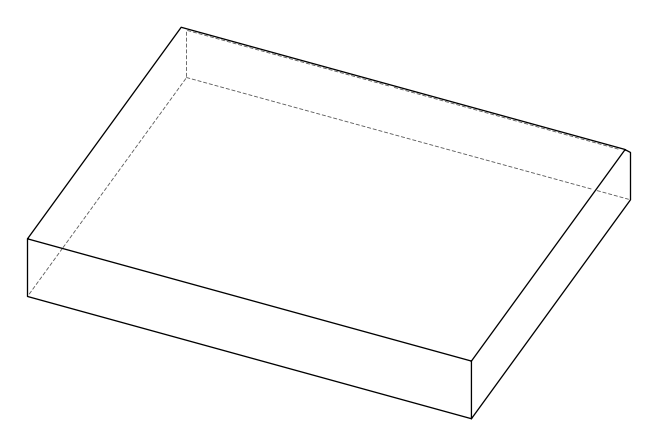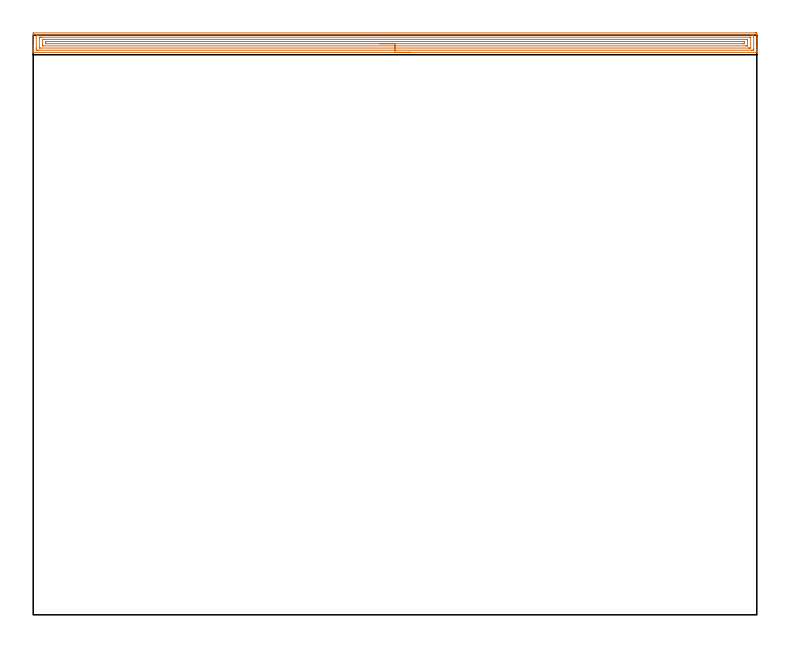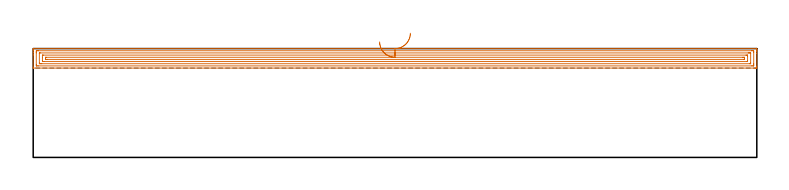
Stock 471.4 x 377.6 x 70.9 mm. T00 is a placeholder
(PLAN: 1 operations, 0 tool changes, 19.1 min)
(1 AREA_MILL | FG_CHAMFER_SURFACE | UGT0205_001 | 19.09 min | 38011 mm3)
(TOOL UGT0205_001 | Chamfer Mill 20 x 3 x 45 deg. | D20 FL50 Z2)
(OP 1 AREA_MILL)
G17 G21 G94 G90
T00 M6
G54
G17 G0 G90 X245.7 Y366.4 S1061 M3
G43 Z80.9 H0
G94 G1 X245.662 Z80.028 F250.
X245.548 Z79.163
X245.359 Z78.312
X245.097 Z77.48
X244.763 Z76.674
X244.36 Z75.9
X243.892 Z75.164
X243.36 Z74.472
X242.771 Z73.829
X242.128 Z73.239
X241.436 Z72.708
X240.7 Z72.24
X239.926 Z71.837
X239.12 Z71.503
X238.288 Z71.241
X237.436 Z71.052
X236.572 Z70.938
X235.7 Z70.9
X0.178
X0.01 Y366.403 Z70.888
X0.007 Y366.446 Z70.845
X0. Y366.851 Z70.449
Y367.149 Z70.151
Y367.857 Z69.439
Y369.1 Z68.197
Y370.526 Z66.77
Y378.533 Z58.764
X0.002 Y378.803 Z58.494
X0.01 Y379.092 Z58.206
X0.3 Y379.099 Z58.199
X470.206 Y379.1 Z58.2
X470.775 Y379.099 Z58.201
X471.339 Y379.094 Z58.204
X471.392 Y379.092 Z58.206
X471.396 Y378.533 Z58.764
X471.4 Y377.911 Z59.386
Y369.636 Z67.659
Y368.21 Z69.086
Y367.857 Z69.439
Y367.149 Z70.151
Y366.851 Z70.449
Y366.448 Z70.843
X471.391 Y366.403 Z70.888
X471.222 Y366.4 Z70.9
X235.7
Y367.814 Z69.486
X3.306
X2.452 Y367.817 Z69.483
X2.412 Y367.819 Z69.481
X2.01 Y367.857 Z69.443
X2.003 Y368.264 Z69.036
X2.001 Y368.746 Z68.554
X2. Y369.157 Z68.143
X2.001 Y376.754 Z60.546
X2.003 Y377.162 Z60.138
X2.01 Y377.643 Z59.657
X2.374 Y377.681 Z59.619
X2.412 Y377.683 Z59.617
X3.264 Y377.686 Z59.614
X468.094
X468.948 Y377.683 Z59.617
X468.988 Y377.681 Z59.619
X469.39 Y377.643 Z59.657
X469.397 Y377.236 Z60.064
X469.399 Y376.754 Z60.546
X469.4 Y376.343 Z60.957
X469.399 Y368.746 Z68.554
X469.397 Y368.338 Z68.962
X469.39 Y367.857 Z69.443
X469.026 Y367.819 Z69.481
X468.988 Y367.817 Z69.483
X468.136 Y367.814 Z69.486
X235.7
Y369.228 Z68.072
X4.609
X4.2 Y369.23 Z68.07
X4.064 Y369.232 Z68.068
X4.023 Y369.235 Z68.065
X4.01 Y369.305 Z67.995
X4.004 Y369.437 Z67.863
X4.001 Y369.636 Z67.664
Y375.864 Z61.436
X4.002 Y376.061 Z61.239
X4.01 Y376.255 Z61.045
X4.2 Y376.264 Z61.036
X4.686 Y376.27 Z61.03
X5.094 Y376.271 Z61.029
X5.578 Y376.272 Z61.028
X466.791 Y376.271 Z61.029
X467.2 Y376.27 Z61.03
X467.336 Y376.268 Z61.032
X467.377 Y376.265 Z61.035
X467.39 Y376.195 Z61.105
X467.396 Y376.063 Z61.237
X467.399 Y375.864 Z61.436
Y369.636 Z67.664
X467.398 Y369.439 Z67.861
X467.39 Y369.245 Z68.055
X467.2 Y369.235 Z68.065
X466.714 Y369.23 Z68.07
X466.306 Y369.229 Z68.071
X465.822 Y369.228 Z68.072
X235.7
Y370.643 Z66.657
X6.764
X6.081 Y370.65 Z66.65
X6.01 Y370.655 Z66.645
X6.005 Y370.757 Z66.543
X6.002 Y370.972 Z66.328
X6. Y372.305 Z64.995
Y374.072 Z63.228
X6.002 Y374.523 Z62.777
X6.005 Y374.742 Z62.558
X6.01 Y374.846 Z62.454
X6.112 Y374.851 Z62.449
X6.881 Y374.857 Z62.443
X6.999
X464.637
X465.319 Y374.85 Z62.45
X465.39 Y374.845 Z62.455
X465.395 Y374.743 Z62.557
X465.398 Y374.528 Z62.772
X465.4 Y374.097 Z63.203
Y371.428 Z65.872
X465.398 Y370.977 Z66.323
X465.395 Y370.758 Z66.542
X465.39 Y370.654 Z66.646
X465.288 Y370.649 Z66.651
X464.519 Y370.643 Z66.657
X464.401
X235.7
Y372.057 Z65.243
X8.669
X8.021 Y372.061 Z65.239
X8.016 Y372.063 Z65.237
X8.006 Y372.076 Z65.224
X8.003 Y372.305 Z64.995
X8.001 Y372.97 Z64.33
X8.004 Y373.195 Z64.105
X8.009 Y373.361 Z63.939
X8.014 Y373.436 Z63.864
X8.17 Y373.439 Z63.861
X8.421 Y373.442 Z63.858
X8.669 Y373.443 Z63.857
X9.314
X462.731
X463.379 Y373.439 Z63.861
X463.384 Y373.437 Z63.863
X463.394 Y373.424 Z63.876
X463.397 Y373.195 Z64.105
X463.399 Y372.53 Z64.77
X463.396 Y372.305 Z64.995
X463.391 Y372.139 Z65.161
X463.386 Y372.064 Z65.236
X463.23 Y372.061 Z65.239
X462.979 Y372.058 Z65.242
X462.731 Y372.057 Z65.243
X462.087
X235.7
X234.828 Z65.281
X233.964 Z65.395
X233.112 Z65.584
X232.28 Z65.846
X231.474 Z66.18
X230.7 Z66.583
X229.964 Z67.052
X229.272 Z67.583
X228.629 Z68.172
X228.04 Z68.815
X227.508 Z69.507
X227.04 Z70.243
X226.637 Z71.017
X226.303 Z71.823
X226.041 Z72.655
X225.852 Z73.507
X225.738 Z74.372
X225.7 Z75.243
G0 Z80.9
M5
M2
